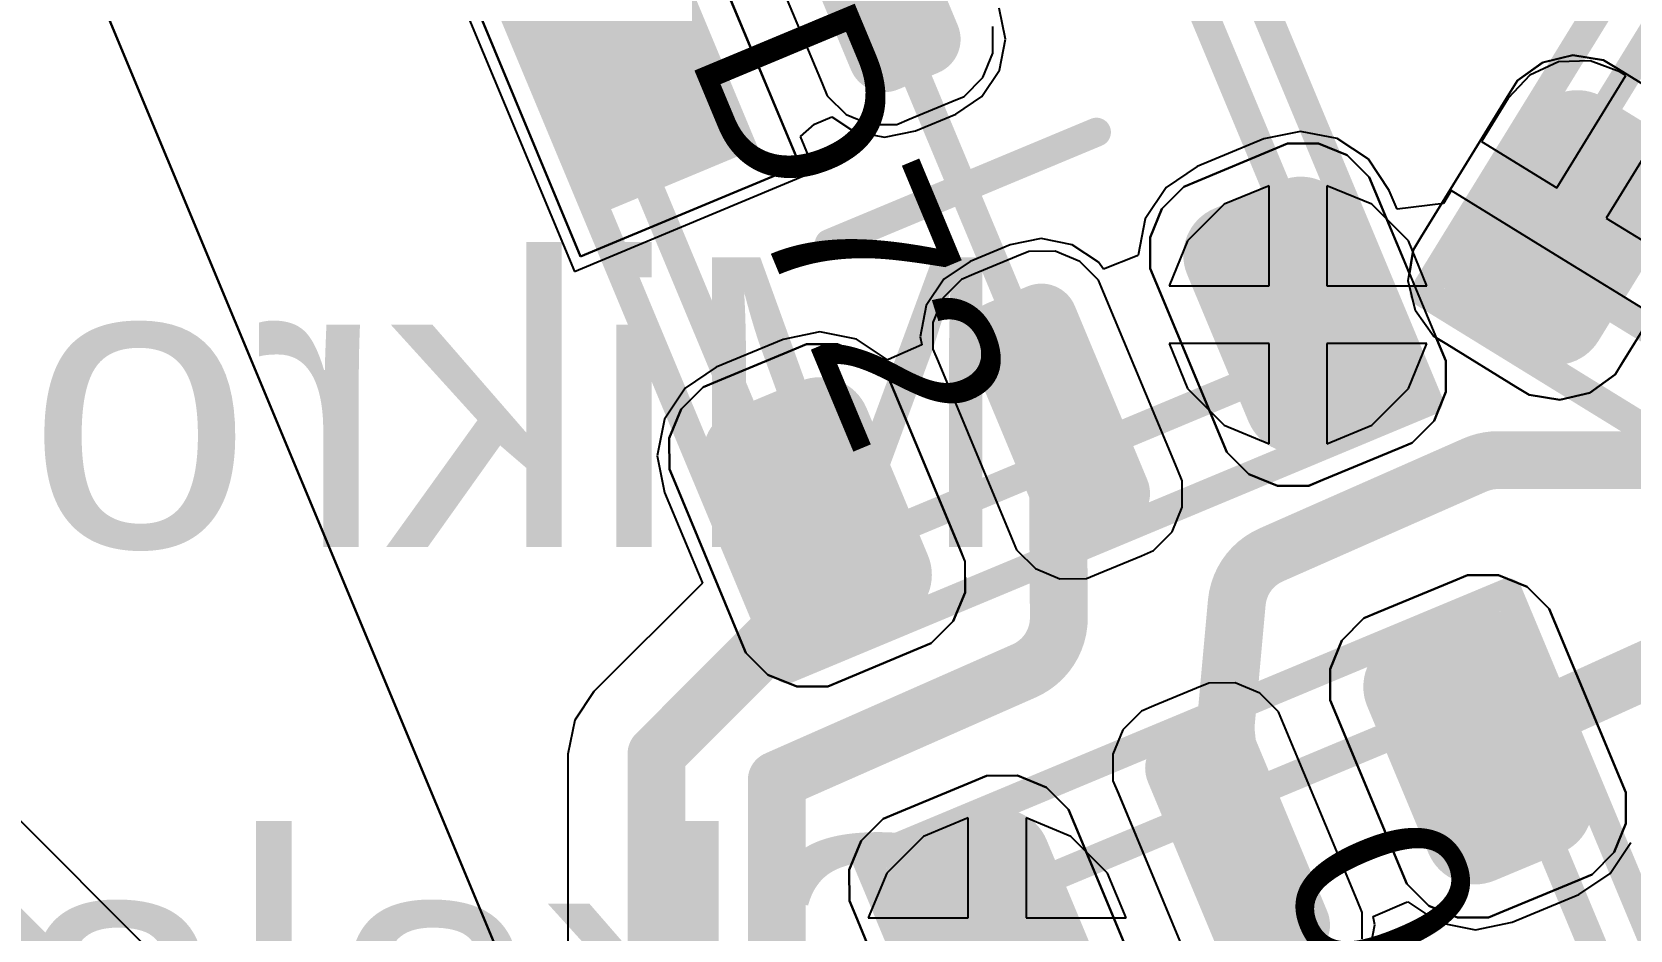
# Model space of a CAD drawing. Header units: inches. Extents: x -5 to 179, y -47 to 8.
# Drawn here: x 140.93 to 146.45, y -17.2 to -14.1 of the extents above; entities that cross this region are included whole.
import ezdxf

# ---------------------------------------------------------------- set-up
doc = ezdxf.new("R2010")
doc.units = ezdxf.units.IN
for name, color, linetype in [('Bottom Layer', 5, 'Continuous'), ('Bottom Overlay', 54, 'Continuous'), ('Top 3D Body', 56, 'Continuous'), ('Top Courtyard', 56, 'Continuous'), ('Top Layer', 1, 'Continuous'), ('Top Overlay', 2, 'Continuous'), ('Top Paste', 8, 'Continuous'), ('Top Solder', 216, 'Continuous'), ('Via Holes', 16, 'Continuous')]:
    doc.layers.add(name, color=color, linetype=linetype)
doc.styles.add('Arial', font='', dxfattribs={"height": 0.2})
doc.styles.get('Arial').set_extended_font_data('Arial')

# ---------------------------------------------------------------- blocks, each defined once
blk = doc.blocks.new('APA_RGB_LED_2020_1016')
at = {"layer": 'Top Layer'}
h = blk.add_hatch(color=1, dxfattribs=at)
edge = h.paths.add_edge_path()
edge.add_arc((0.575, 1.025), 0.125, 90, 180)
edge.add_line((0.45, 1.025), (0.45, 0.775))
edge.add_arc((0.575, 0.775), 0.125, 180, 270)
edge.add_line((0.575, 0.65), (1.125, 0.65))
edge.add_arc((1.125, 0.775), 0.125, 270, 360)
edge.add_line((1.25, 0.775), (1.25, 1.025))
edge.add_arc((1.125, 1.025), 0.125, 0, 90)
edge.add_line((1.125, 1.15), (0.575, 1.15))
h = blk.add_hatch(color=1, dxfattribs=at)
edge = h.paths.add_edge_path()
edge.add_arc((0.525, 0.075), 0.075, 90, 180)
edge.add_line((0.45, 0.075), (0.45, -0.075))
edge.add_arc((0.525, -0.075), 0.075, 180, 270)
edge.add_line((0.525, -0.15), (1.175, -0.15))
edge.add_arc((1.175, -0.075), 0.075, 270, 360)
edge.add_line((1.25, -0.075), (1.25, 0.075))
edge.add_arc((1.175, 0.075), 0.075, 0, 90)
edge.add_line((1.175, 0.15), (0.525, 0.15))
h = blk.add_hatch(color=1, dxfattribs=at)
edge = h.paths.add_edge_path()
edge.add_arc((0.575, -0.775), 0.125, 90, 180)
edge.add_line((0.45, -0.775), (0.45, -1.025))
edge.add_arc((0.575, -1.025), 0.125, 180, 270)
edge.add_line((0.575, -1.15), (1.125, -1.15))
edge.add_arc((1.125, -1.025), 0.125, 270, 360)
edge.add_line((1.25, -1.025), (1.25, -0.775))
edge.add_arc((1.125, -0.775), 0.125, 0, 90)
edge.add_line((1.125, -0.65), (0.575, -0.65))
at = {"layer": 'Top Paste'}
h = blk.add_hatch(color=8, dxfattribs=at)
edge = h.paths.add_edge_path()
edge.add_arc((0.575, 1.025), 0.125, 90, 180)
edge.add_line((0.45, 1.025), (0.45, 0.775))
edge.add_arc((0.575, 0.775), 0.125, 180, 270)
edge.add_line((0.575, 0.65), (1.125, 0.65))
edge.add_arc((1.125, 0.775), 0.125, 270, 360)
edge.add_line((1.25, 0.775), (1.25, 1.025))
edge.add_arc((1.125, 1.025), 0.125, 0, 90)
edge.add_line((1.125, 1.15), (0.575, 1.15))
h = blk.add_hatch(color=8, dxfattribs=at)
edge = h.paths.add_edge_path()
edge.add_arc((0.525, 0.075), 0.075, 90, 180)
edge.add_line((0.45, 0.075), (0.45, -0.075))
edge.add_arc((0.525, -0.075), 0.075, 180, 270)
edge.add_line((0.525, -0.15), (1.175, -0.15))
edge.add_arc((1.175, -0.075), 0.075, 270, 360)
edge.add_line((1.25, -0.075), (1.25, 0.075))
edge.add_arc((1.175, 0.075), 0.075, 0, 90)
edge.add_line((1.175, 0.15), (0.525, 0.15))
h = blk.add_hatch(color=8, dxfattribs=at)
edge = h.paths.add_edge_path()
edge.add_arc((0.575, -0.775), 0.125, 90, 180)
edge.add_line((0.45, -0.775), (0.45, -1.025))
edge.add_arc((0.575, -1.025), 0.125, 180, 270)
edge.add_line((0.575, -1.15), (1.125, -1.15))
edge.add_arc((1.125, -1.025), 0.125, 270, 360)
edge.add_line((1.25, -1.025), (1.25, -0.775))
edge.add_arc((1.125, -0.775), 0.125, 0, 90)
edge.add_line((1.125, -0.65), (0.575, -0.65))
at = {"layer": 'Top Solder'}
h = blk.add_hatch(color=216, dxfattribs=at)
edge = h.paths.add_edge_path()
edge.add_arc((0.575, 1.025), 0.175, 90, 180)
edge.add_line((0.4, 1.025), (0.4, 0.775))
edge.add_arc((0.575, 0.775), 0.175, 180, 270)
edge.add_line((0.575, 0.6), (1.125, 0.6))
edge.add_arc((1.125, 0.775), 0.175, 270, 360)
edge.add_line((1.3, 0.775), (1.3, 1.025))
edge.add_arc((1.125, 1.025), 0.175, 0, 90)
edge.add_line((1.125, 1.2), (0.575, 1.2))
h = blk.add_hatch(color=216, dxfattribs=at)
edge = h.paths.add_edge_path()
edge.add_arc((0.525, 0.075), 0.125, 90, 180)
edge.add_line((0.4, 0.075), (0.4, -0.075))
edge.add_arc((0.525, -0.075), 0.125, 180, 270)
edge.add_line((0.525, -0.2), (1.175, -0.2))
edge.add_arc((1.175, -0.075), 0.125, 270, 360)
edge.add_line((1.3, -0.075), (1.3, 0.075))
edge.add_arc((1.175, 0.075), 0.125, 0, 90)
edge.add_line((1.175, 0.2), (0.525, 0.2))
h = blk.add_hatch(color=216, dxfattribs=at)
edge = h.paths.add_edge_path()
edge.add_arc((0.575, -0.775), 0.175, 90, 180)
edge.add_line((0.4, -0.775), (0.4, -1.025))
edge.add_arc((0.575, -1.025), 0.175, 180, 270)
edge.add_line((0.575, -1.2), (1.125, -1.2))
edge.add_arc((1.125, -1.025), 0.175, 270, 360)
edge.add_line((1.3, -1.025), (1.3, -0.775))
edge.add_arc((1.125, -0.775), 0.175, 0, 90)
edge.add_line((1.125, -0.6), (0.575, -0.6))
at = {"layer": 'Top 3D Body'}
for points in [[(1, 1, 0.1, 0.1, 0), (-1, 1, 0.1, 0.1, 0)], [(1, 1, 0.1, 0.1, 0), (1, -1, 0.1, 0.1, 0)], [(1, -1, 0.1, 0.1, 0), (-1, -1, 0.1, 0.1, 0)]]:
    blk.add_lwpolyline(points, format="xyseb", dxfattribs=at)
for points in [[(0.975, 1, 0.05, 0.05, 1), (1.025, 1, 0.05, 0.05, 1)], [(0.975, 1, 0.05, 0.05, 1), (1.025, 1, 0.05, 0.05, 1)], [(0.975, -1, 0.05, 0.05, 1), (1.025, -1, 0.05, 0.05, 1)], [(0.975, -1, 0.05, 0.05, 1), (1.025, -1, 0.05, 0.05, 1)]]:
    blk.add_lwpolyline(points, format="xyseb", close=True, dxfattribs=at)
at = {"layer": 'Top Courtyard'}
for points in [[(1.3, 1.2, 0.1, 0.1, 0), (-1.3, 1.2, 0.1, 0.1, 0)], [(1.3, 1.2, 0.1, 0.1, 0), (1.3, -1.2, 0.1, 0.1, 0)], [(0.5, 0, 0.1, 0.1, 0), (-0.5, 0, 0.1, 0.1, 0)], [(1.3, -1.2, 0.1, 0.1, 0), (-1.3, -1.2, 0.1, 0.1, 0)]]:
    blk.add_lwpolyline(points, format="xyseb", dxfattribs=at)
for points in [[(1.275, 1.2, 0.05, 0.05, 1), (1.325, 1.2, 0.05, 0.05, 1)], [(1.275, 1.2, 0.05, 0.05, 1), (1.325, 1.2, 0.05, 0.05, 1)], [(0.475, 0, 0.05, 0.05, 1), (0.525, 0, 0.05, 0.05, 1)], [(1.275, -1.2, 0.05, 0.05, 1), (1.325, -1.2, 0.05, 0.05, 1)], [(1.275, -1.2, 0.05, 0.05, 1), (1.325, -1.2, 0.05, 0.05, 1)]]:
    blk.add_lwpolyline(points, format="xyseb", close=True, dxfattribs=at)
at = {"layer": 'Top Overlay'}
for p, q in [((0.56, 1.31), (1.14, 1.31)), ((1.14, 1.31), (1.1937, 1.31)), ((1.1937, 1.31), (1.2929, 1.2689)), ((1.2929, 1.2689), (1.3689, 1.1929)), ((1.3689, 1.1929), (1.41, 1.0937)), ((1.41, 1.0937), (1.41, 1.04)), ((1.41, 1.04), (1.41, 1.04)), ((1.41, 1.04), (1.41, 0.76)), ((1.41, 0.76), (1.41, 0.7063)), ((1.41, 0.7063), (1.3689, 0.6071)), ((1.3689, 0.6071), (1.2929, 0.5311)), ((1.2929, 0.5311), (1.1937, 0.49)), ((1.14, 0.49), (0.56, 0.49)), ((1.1937, 0.49), (1.14, 0.49)), ((1.14, 0.49), (1.14, 0.49)), ((1.18, 0.31), (0.52, 0.31)), ((1.2258, 0.31), (1.18, 0.31)), ((1.18, 0.31), (1.18, 0.31)), ((1.3103, 0.275), (1.2258, 0.31)), ((1.375, 0.2103), (1.3103, 0.275)), ((1.41, 0.1258), (1.375, 0.2103)), ((1.41, 0.08), (1.41, 0.1258)), ((1.41, -0.08), (1.41, 0.08)), ((1.41, -0.1257), (1.41, -0.08)), ((1.41, -0.08), (1.41, -0.08)), ((1.375, -0.2103), (1.41, -0.1257)), ((1.3103, -0.275), (1.375, -0.2103)), ((0.3897, -0.275), (0.4742, -0.31)), ((1.2258, -0.31), (1.3103, -0.275)), ((0.4742, -0.31), (0.52, -0.31)), ((0.52, -0.31), (0.52, -0.31)), ((0.52, -0.31), (1.18, -0.31)), ((1.18, -0.31), (1.2258, -0.31)), ((0.4071, -0.5311), (0.5063, -0.49)), ((0.5063, -0.49), (0.56, -0.49)), ((0.56, -0.49), (0.56, -0.49)), ((0.56, -0.49), (1.14, -0.49)), ((1.14, -0.49), (1.1937, -0.49)), ((1.1937, -0.49), (1.2929, -0.5311)), ((0.3311, -0.6071), (0.4071, -0.5311)), ((1.2929, -0.5311), (1.3689, -0.6071)), ((0.29, -0.7063), (0.3311, -0.6071)), ((1.3689, -0.6071), (1.41, -0.7063)), ((0.29, -0.76), (0.29, -0.7063)), ((1.41, -0.7063), (1.41, -0.76)), ((0.29, -1.04), (0.29, -0.76)), ((1.41, -0.76), (1.41, -0.76)), ((1.41, -0.76), (1.41, -1.04)), ((0.29, -1.04), (0.29, -1.04)), ((0.29, -1.0937), (0.29, -1.04)), ((1.41, -1.04), (1.41, -1.0937)), ((0.3311, -1.1929), (0.29, -1.0937)), ((1.41, -1.0937), (1.3689, -1.1929)), ((0.4071, -1.2689), (0.3311, -1.1929)), ((1.3689, -1.1929), (1.2929, -1.2689)), ((0.5063, -1.31), (0.4071, -1.2689)), ((1.2929, -1.2689), (1.1937, -1.31)), ((0.56, -1.31), (0.5063, -1.31)), ((1.14, -1.31), (0.56, -1.31)), ((1.1937, -1.31), (1.14, -1.31)), ((1.14, -1.31), (1.14, -1.31))]:
    blk.add_line(p, q, dxfattribs=at)
at = {"layer": 'Top Courtyard', "style": 'Arial'}
blk.add_text('D80', height=0.6, dxfattribs=at).set_placement((-0.8, -0.7))
blk = doc.blocks.new('APA_RGB_LED_2020_1017')
at = {"layer": 'Top Layer'}
h = blk.add_hatch(color=1, dxfattribs=at)
edge = h.paths.add_edge_path()
edge.add_arc((-1.125, 1.025), 0.125, 90, 180)
edge.add_line((-1.25, 1.025), (-1.25, 0.775))
edge.add_arc((-1.125, 0.775), 0.125, 180, 270)
edge.add_line((-1.125, 0.65), (-0.575, 0.65))
edge.add_arc((-0.575, 0.775), 0.125, 270, 360)
edge.add_line((-0.45, 0.775), (-0.45, 1.025))
edge.add_arc((-0.575, 1.025), 0.125, 0, 90)
edge.add_line((-0.575, 1.15), (-1.125, 1.15))
at = {"layer": 'Top Paste'}
h = blk.add_hatch(color=8, dxfattribs=at)
edge = h.paths.add_edge_path()
edge.add_arc((-1.125, 1.025), 0.125, 90, 180)
edge.add_line((-1.25, 1.025), (-1.25, 0.775))
edge.add_arc((-1.125, 0.775), 0.125, 180, 270)
edge.add_line((-1.125, 0.65), (-0.575, 0.65))
edge.add_arc((-0.575, 0.775), 0.125, 270, 360)
edge.add_line((-0.45, 0.775), (-0.45, 1.025))
edge.add_arc((-0.575, 1.025), 0.125, 0, 90)
edge.add_line((-0.575, 1.15), (-1.125, 1.15))
at = {"layer": 'Top Solder'}
h = blk.add_hatch(color=216, dxfattribs=at)
edge = h.paths.add_edge_path()
edge.add_arc((-1.125, 1.025), 0.175, 90, 180)
edge.add_line((-1.3, 1.025), (-1.3, 0.775))
edge.add_arc((-1.125, 0.775), 0.175, 180, 270)
edge.add_line((-1.125, 0.6), (-0.575, 0.6))
edge.add_arc((-0.575, 0.775), 0.175, 270, 360)
edge.add_line((-0.4, 0.775), (-0.4, 1.025))
edge.add_arc((-0.575, 1.025), 0.175, 0, 90)
edge.add_line((-0.575, 1.2), (-1.125, 1.2))
at = {"layer": 'Top 3D Body'}
for points in [[(-1, 1, 0.1, 0.1, 0), (1, 1, 0.1, 0.1, 0)], [(-1, 1, 0.1, 0.1, 0), (-1, -1, 0.1, 0.1, 0)]]:
    blk.add_lwpolyline(points, format="xyseb", dxfattribs=at)
blk.add_lwpolyline([(-1.025, 1, 0.05, 0.05, 1), (-0.975, 1, 0.05, 0.05, 1)], format="xyseb", close=True, dxfattribs=at)
blk.add_lwpolyline([(-1.025, 1, 0.05, 0.05, 1), (-0.975, 1, 0.05, 0.05, 1)], format="xyseb", close=True, dxfattribs=at)
at = {"layer": 'Top Courtyard'}
for points in [[(-1.3, 1.2, 0.1, 0.1, 0), (-1.3, -1.2, 0.1, 0.1, 0)], [(-1.3, 1.2, 0.1, 0.1, 0), (1.3, 1.2, 0.1, 0.1, 0)]]:
    blk.add_lwpolyline(points, format="xyseb", dxfattribs=at)
blk.add_lwpolyline([(-1.325, 1.2, 0.05, 0.05, 1), (-1.275, 1.2, 0.05, 0.05, 1)], format="xyseb", close=True, dxfattribs=at)
blk.add_lwpolyline([(-1.325, 1.2, 0.05, 0.05, 1), (-1.275, 1.2, 0.05, 0.05, 1)], format="xyseb", close=True, dxfattribs=at)
at = {"layer": 'Top Overlay'}
for p, q in [((-1.2929, 1.2689), (-1.1937, 1.31)), ((-1.1937, 1.31), (-1.14, 1.31)), ((-1.14, 1.31), (-1.14, 1.31)), ((-1.14, 1.31), (-0.56, 1.31)), ((-0.56, 1.31), (-0.5063, 1.31)), ((-0.5063, 1.31), (-0.4071, 1.2689)), ((-1.3689, 1.1929), (-1.2929, 1.2689)), ((-0.4071, 1.2689), (-0.3311, 1.1929)), ((-1.41, 1.0937), (-1.3689, 1.1929)), ((-0.3311, 1.1929), (-0.29, 1.0937)), ((-1.41, 1.04), (-1.41, 1.0937)), ((-0.29, 1.0937), (-0.29, 1.04)), ((-1.41, 0.76), (-1.41, 1.04)), ((-0.29, 1.04), (-0.29, 1.04)), ((-0.29, 1.04), (-0.29, 0.76)), ((-1.41, 0.76), (-1.41, 0.76)), ((-1.41, 0.7063), (-1.41, 0.76)), ((-1.3689, 0.6071), (-1.41, 0.7063)), ((-1.2929, 0.5311), (-1.3689, 0.6071)), ((-1.1937, 0.49), (-1.2929, 0.5311)), ((-1.14, 0.49), (-1.1937, 0.49)), ((-0.56, 0.49), (-1.14, 0.49))]:
    blk.add_line(p, q, dxfattribs=at)
blk = doc.blocks.new('APA_RGB_LED_2020_1024')
at = {"layer": 'Top Layer'}
h = blk.add_hatch(color=1, dxfattribs=at)
edge = h.paths.add_edge_path()
edge.add_arc((0.575, 1.025), 0.125, 90, 180)
edge.add_line((0.45, 1.025), (0.45, 0.775))
edge.add_arc((0.575, 0.775), 0.125, 180, 270)
edge.add_line((0.575, 0.65), (1.125, 0.65))
edge.add_arc((1.125, 0.775), 0.125, 270, 360)
edge.add_line((1.25, 0.775), (1.25, 1.025))
edge.add_arc((1.125, 1.025), 0.125, 0, 90)
edge.add_line((1.125, 1.15), (0.575, 1.15))
h = blk.add_hatch(color=1, dxfattribs=at)
edge = h.paths.add_edge_path()
edge.add_arc((-1.175, 0.075), 0.075, 90, 180)
edge.add_line((-1.25, 0.075), (-1.25, -0.075))
edge.add_arc((-1.175, -0.075), 0.075, 180, 270)
edge.add_line((-1.175, -0.15), (-0.525, -0.15))
edge.add_arc((-0.525, -0.075), 0.075, 270, 360)
edge.add_line((-0.45, -0.075), (-0.45, 0.075))
edge.add_arc((-0.525, 0.075), 0.075, 0, 90)
edge.add_line((-0.525, 0.15), (-1.175, 0.15))
h = blk.add_hatch(color=1, dxfattribs=at)
edge = h.paths.add_edge_path()
edge.add_arc((0.525, 0.075), 0.075, 90, 180)
edge.add_line((0.45, 0.075), (0.45, -0.075))
edge.add_arc((0.525, -0.075), 0.075, 180, 270)
edge.add_line((0.525, -0.15), (1.175, -0.15))
edge.add_arc((1.175, -0.075), 0.075, 270, 360)
edge.add_line((1.25, -0.075), (1.25, 0.075))
edge.add_arc((1.175, 0.075), 0.075, 0, 90)
edge.add_line((1.175, 0.15), (0.525, 0.15))
blk.add_hatch(color=1, dxfattribs=at).paths.add_polyline_path([(-1.25, -0.65), (-0.45, -0.65), (-0.45, -1.15), (-1.25, -1.15)])
h = blk.add_hatch(color=1, dxfattribs=at)
edge = h.paths.add_edge_path()
edge.add_arc((0.575, -0.775), 0.125, 90, 180)
edge.add_line((0.45, -0.775), (0.45, -1.025))
edge.add_arc((0.575, -1.025), 0.125, 180, 270)
edge.add_line((0.575, -1.15), (1.125, -1.15))
edge.add_arc((1.125, -1.025), 0.125, 270, 360)
edge.add_line((1.25, -1.025), (1.25, -0.775))
edge.add_arc((1.125, -0.775), 0.125, 0, 90)
edge.add_line((1.125, -0.65), (0.575, -0.65))
at = {"layer": 'Top Paste'}
h = blk.add_hatch(color=8, dxfattribs=at)
edge = h.paths.add_edge_path()
edge.add_arc((0.575, 1.025), 0.125, 90, 180)
edge.add_line((0.45, 1.025), (0.45, 0.775))
edge.add_arc((0.575, 0.775), 0.125, 180, 270)
edge.add_line((0.575, 0.65), (1.125, 0.65))
edge.add_arc((1.125, 0.775), 0.125, 270, 360)
edge.add_line((1.25, 0.775), (1.25, 1.025))
edge.add_arc((1.125, 1.025), 0.125, 0, 90)
edge.add_line((1.125, 1.15), (0.575, 1.15))
h = blk.add_hatch(color=8, dxfattribs=at)
edge = h.paths.add_edge_path()
edge.add_arc((-1.175, 0.075), 0.075, 90, 180)
edge.add_line((-1.25, 0.075), (-1.25, -0.075))
edge.add_arc((-1.175, -0.075), 0.075, 180, 270)
edge.add_line((-1.175, -0.15), (-0.525, -0.15))
edge.add_arc((-0.525, -0.075), 0.075, 270, 360)
edge.add_line((-0.45, -0.075), (-0.45, 0.075))
edge.add_arc((-0.525, 0.075), 0.075, 0, 90)
edge.add_line((-0.525, 0.15), (-1.175, 0.15))
h = blk.add_hatch(color=8, dxfattribs=at)
edge = h.paths.add_edge_path()
edge.add_arc((0.525, 0.075), 0.075, 90, 180)
edge.add_line((0.45, 0.075), (0.45, -0.075))
edge.add_arc((0.525, -0.075), 0.075, 180, 270)
edge.add_line((0.525, -0.15), (1.175, -0.15))
edge.add_arc((1.175, -0.075), 0.075, 270, 360)
edge.add_line((1.25, -0.075), (1.25, 0.075))
edge.add_arc((1.175, 0.075), 0.075, 0, 90)
edge.add_line((1.175, 0.15), (0.525, 0.15))
blk.add_hatch(color=8, dxfattribs=at).paths.add_polyline_path([(-1.25, -0.65), (-0.45, -0.65), (-0.45, -1.15), (-1.25, -1.15)])
h = blk.add_hatch(color=8, dxfattribs=at)
edge = h.paths.add_edge_path()
edge.add_arc((0.575, -0.775), 0.125, 90, 180)
edge.add_line((0.45, -0.775), (0.45, -1.025))
edge.add_arc((0.575, -1.025), 0.125, 180, 270)
edge.add_line((0.575, -1.15), (1.125, -1.15))
edge.add_arc((1.125, -1.025), 0.125, 270, 360)
edge.add_line((1.25, -1.025), (1.25, -0.775))
edge.add_arc((1.125, -0.775), 0.125, 0, 90)
edge.add_line((1.125, -0.65), (0.575, -0.65))
at = {"layer": 'Top Solder'}
h = blk.add_hatch(color=216, dxfattribs=at)
edge = h.paths.add_edge_path()
edge.add_arc((0.575, 1.025), 0.175, 90, 180)
edge.add_line((0.4, 1.025), (0.4, 0.775))
edge.add_arc((0.575, 0.775), 0.175, 180, 270)
edge.add_line((0.575, 0.6), (1.125, 0.6))
edge.add_arc((1.125, 0.775), 0.175, 270, 360)
edge.add_line((1.3, 0.775), (1.3, 1.025))
edge.add_arc((1.125, 1.025), 0.175, 0, 90)
edge.add_line((1.125, 1.2), (0.575, 1.2))
h = blk.add_hatch(color=216, dxfattribs=at)
edge = h.paths.add_edge_path()
edge.add_arc((-1.175, 0.075), 0.125, 90, 180)
edge.add_line((-1.3, 0.075), (-1.3, -0.075))
edge.add_arc((-1.175, -0.075), 0.125, 180, 270)
edge.add_line((-1.175, -0.2), (-0.525, -0.2))
edge.add_arc((-0.525, -0.075), 0.125, 270, 360)
edge.add_line((-0.4, -0.075), (-0.4, 0.075))
edge.add_arc((-0.525, 0.075), 0.125, 0, 90)
edge.add_line((-0.525, 0.2), (-1.175, 0.2))
h = blk.add_hatch(color=216, dxfattribs=at)
edge = h.paths.add_edge_path()
edge.add_arc((0.525, 0.075), 0.125, 90, 180)
edge.add_line((0.4, 0.075), (0.4, -0.075))
edge.add_arc((0.525, -0.075), 0.125, 180, 270)
edge.add_line((0.525, -0.2), (1.175, -0.2))
edge.add_arc((1.175, -0.075), 0.125, 270, 360)
edge.add_line((1.3, -0.075), (1.3, 0.075))
edge.add_arc((1.175, 0.075), 0.125, 0, 90)
edge.add_line((1.175, 0.2), (0.525, 0.2))
blk.add_hatch(color=216, dxfattribs=at).paths.add_polyline_path([(-1.3, -0.6), (-0.4, -0.6), (-0.4, -1.2), (-1.3, -1.2)])
h = blk.add_hatch(color=216, dxfattribs=at)
edge = h.paths.add_edge_path()
edge.add_arc((0.575, -0.775), 0.175, 90, 180)
edge.add_line((0.4, -0.775), (0.4, -1.025))
edge.add_arc((0.575, -1.025), 0.175, 180, 270)
edge.add_line((0.575, -1.2), (1.125, -1.2))
edge.add_arc((1.125, -1.025), 0.175, 270, 360)
edge.add_line((1.3, -1.025), (1.3, -0.775))
edge.add_arc((1.125, -0.775), 0.175, 0, 90)
edge.add_line((1.125, -0.6), (0.575, -0.6))
at = {"layer": 'Top 3D Body'}
for points in [[(-1, 1, 0.1, 0.1, 0), (1, 1, 0.1, 0.1, 0)], [(-1, -1, 0.1, 0.1, 0), (-1, 1, 0.1, 0.1, 0)], [(1, -1, 0.1, 0.1, 0), (1, 1, 0.1, 0.1, 0)], [(-1, -1, 0.1, 0.1, 0), (1, -1, 0.1, 0.1, 0)]]:
    blk.add_lwpolyline(points, format="xyseb", dxfattribs=at)
for points in [[(0.975, 1, 0.05, 0.05, 1), (1.025, 1, 0.05, 0.05, 1)], [(0.975, 1, 0.05, 0.05, 1), (1.025, 1, 0.05, 0.05, 1)], [(-1.025, -1, 0.05, 0.05, 1), (-0.975, -1, 0.05, 0.05, 1)], [(-1.025, -1, 0.05, 0.05, 1), (-0.975, -1, 0.05, 0.05, 1)], [(0.975, -1, 0.05, 0.05, 1), (1.025, -1, 0.05, 0.05, 1)], [(0.975, -1, 0.05, 0.05, 1), (1.025, -1, 0.05, 0.05, 1)]]:
    blk.add_lwpolyline(points, format="xyseb", close=True, dxfattribs=at)
at = {"layer": 'Top Courtyard'}
for points in [[(-1.3, 1.2, 0.1, 0.1, 0), (1.3, 1.2, 0.1, 0.1, 0)], [(1.3, -1.2, 0.1, 0.1, 0), (1.3, 1.2, 0.1, 0.1, 0)], [(0, -0.5, 0.1, 0.1, 0), (0, 0.5, 0.1, 0.1, 0)], [(-0.5, 0, 0.1, 0.1, 0), (0.5, 0, 0.1, 0.1, 0)], [(-1.3, -1.2, 0.1, 0.1, 0), (1.3, -1.2, 0.1, 0.1, 0)]]:
    blk.add_lwpolyline(points, format="xyseb", dxfattribs=at)
for points in [[(1.275, 1.2, 0.05, 0.05, 1), (1.325, 1.2, 0.05, 0.05, 1)], [(1.275, 1.2, 0.05, 0.05, 1), (1.325, 1.2, 0.05, 0.05, 1)], [(-0.025, 0.5, 0.05, 0.05, 1), (0.025, 0.5, 0.05, 0.05, 1)], [(-0.525, 0, 0.05, 0.05, 1), (-0.475, 0, 0.05, 0.05, 1)], [(0.475, 0, 0.05, 0.05, 1), (0.525, 0, 0.05, 0.05, 1)], [(-0.025, -0.5, 0.05, 0.05, 1), (0.025, -0.5, 0.05, 0.05, 1)], [(1.275, -1.2, 0.05, 0.05, 1), (1.325, -1.2, 0.05, 0.05, 1)], [(1.275, -1.2, 0.05, 0.05, 1), (1.325, -1.2, 0.05, 0.05, 1)]]:
    blk.add_lwpolyline(points, format="xyseb", close=True, dxfattribs=at)
at = {"layer": 'Top Overlay'}
for p, q in [((0.4071, 1.2689), (0.5063, 1.31)), ((0.5063, 1.31), (0.56, 1.31)), ((0.56, 1.31), (0.56, 1.31)), ((0.56, 1.31), (1.14, 1.31)), ((1.14, 1.31), (1.1937, 1.31)), ((1.1937, 1.31), (1.2929, 1.2689)), ((0.3311, 1.1929), (0.4071, 1.2689)), ((1.2929, 1.2689), (1.3689, 1.1929)), ((0.29, 1.0937), (0.3311, 1.1929)), ((1.3689, 1.1929), (1.41, 1.0937)), ((0.29, 1.04), (0.29, 1.0937)), ((1.41, 1.0937), (1.41, 1.04)), ((0.29, 0.76), (0.29, 1.04)), ((1.41, 1.04), (1.41, 1.04)), ((1.41, 1.04), (1.41, 0.76)), ((0.29, 0.76), (0.29, 0.76)), ((0.29, 0.7063), (0.29, 0.76)), ((1.41, 0.76), (1.41, 0.7063)), ((0.3311, 0.6071), (0.29, 0.7063)), ((1.41, 0.7063), (1.3689, 0.6071)), ((0.4071, 0.5311), (0.3311, 0.6071)), ((1.3689, 0.6071), (1.2929, 0.5311)), ((0.5063, 0.49), (0.4071, 0.5311)), ((1.2929, 0.5311), (1.1937, 0.49)), ((0.56, 0.49), (0.5063, 0.49)), ((1.14, 0.49), (0.56, 0.49)), ((1.1937, 0.49), (1.14, 0.49)), ((1.14, 0.49), (1.14, 0.49)), ((-0.3897, 0.275), (-0.4742, 0.31)), ((0.4742, 0.31), (0.3897, 0.275)), ((0.52, 0.31), (0.4742, 0.31)), ((1.18, 0.31), (0.52, 0.31)), ((1.2258, 0.31), (1.18, 0.31)), ((1.18, 0.31), (1.18, 0.31)), ((1.3103, 0.275), (1.2258, 0.31)), ((-0.325, 0.2103), (-0.3897, 0.275)), ((0.3897, 0.275), (0.325, 0.2103)), ((1.375, 0.2103), (1.3103, 0.275)), ((-0.29, 0.1257), (-0.325, 0.2103)), ((0.325, 0.2103), (0.29, 0.1257)), ((1.41, 0.1258), (1.375, 0.2103)), ((-0.29, 0.08), (-0.29, 0.1257)), ((0.29, 0.1257), (0.29, 0.08)), ((1.41, 0.08), (1.41, 0.1258)), ((-0.29, -0.08), (-0.29, 0.08)), ((0.29, 0.08), (0.29, -0.08)), ((0.29, 0.08), (0.29, 0.08)), ((1.41, -0.08), (1.41, 0.08)), ((-0.29, -0.1258), (-0.29, -0.08)), ((-0.29, -0.08), (-0.29, -0.08)), ((0.29, -0.08), (0.29, -0.1258)), ((1.41, -0.1258), (1.41, -0.08)), ((1.41, -0.08), (1.41, -0.08)), ((-0.325, -0.2103), (-0.29, -0.1258)), ((0.29, -0.1258), (0.325, -0.2103)), ((1.375, -0.2103), (1.41, -0.1258)), ((-0.3897, -0.275), (-0.325, -0.2103)), ((0.325, -0.2103), (0.3897, -0.275)), ((1.3103, -0.275), (1.375, -0.2103)), ((-0.4742, -0.31), (-0.3897, -0.275)), ((0.3897, -0.275), (0.4742, -0.31)), ((1.2258, -0.31), (1.3103, -0.275)), ((-1.18, -0.31), (-0.52, -0.31)), ((-0.52, -0.31), (-0.4742, -0.31)), ((0.4742, -0.31), (0.52, -0.31)), ((0.52, -0.31), (0.52, -0.31)), ((0.52, -0.31), (1.18, -0.31)), ((1.18, -0.31), (1.2258, -0.31)), ((-1.41, -0.49), (-0.29, -0.49)), ((-0.29, -0.49), (-0.29, -1.31)), ((0.4071, -0.5311), (0.5063, -0.49)), ((0.5063, -0.49), (0.56, -0.49)), ((0.56, -0.49), (0.56, -0.49)), ((0.56, -0.49), (1.14, -0.49)), ((1.14, -0.49), (1.1937, -0.49)), ((1.1937, -0.49), (1.2929, -0.5311)), ((0.3311, -0.6071), (0.4071, -0.5311)), ((1.2929, -0.5311), (1.3689, -0.6071)), ((0.29, -0.7063), (0.3311, -0.6071)), ((1.3689, -0.6071), (1.41, -0.7063)), ((0.29, -0.76), (0.29, -0.7063)), ((1.41, -0.7063), (1.41, -0.76)), ((0.29, -1.04), (0.29, -0.76)), ((1.41, -0.76), (1.41, -0.76)), ((1.41, -0.76), (1.41, -1.04)), ((0.29, -1.04), (0.29, -1.04)), ((0.29, -1.0937), (0.29, -1.04)), ((1.41, -1.04), (1.41, -1.0937)), ((0.3311, -1.1929), (0.29, -1.0937)), ((1.41, -1.0937), (1.3689, -1.1929)), ((0.4071, -1.2689), (0.3311, -1.1929)), ((1.3689, -1.1929), (1.2929, -1.2689)), ((0.5063, -1.31), (0.4071, -1.2689)), ((1.2929, -1.2689), (1.1937, -1.31)), ((-0.29, -1.31), (-1.41, -1.31)), ((0.56, -1.31), (0.5063, -1.31)), ((1.14, -1.31), (0.56, -1.31)), ((1.1937, -1.31), (1.14, -1.31)), ((1.14, -1.31), (1.14, -1.31))]:
    blk.add_line(p, q, dxfattribs=at)
at = {"layer": 'Top Courtyard', "style": 'Arial'}
blk.add_text('D72', height=0.6, dxfattribs=at).set_placement((-0.8, -0.7))

msp = doc.modelspace()

# ---------------------------------------------------------------- hatches: boundary and pattern name
at = {"layer": 'Bottom Layer'}
h = msp.add_hatch(color=5, dxfattribs=at)
edge = h.paths.add_edge_path()
edge.add_arc((145.3009, -15.0727), 0.3, 0, 360)
h = msp.add_hatch(color=5, dxfattribs=at)
edge = h.paths.add_edge_path()
edge.add_arc((144.2615, -17.2567), 0.3, 0, 360)
at = {"layer": 'Top Layer'}
h = msp.add_hatch(color=1, dxfattribs=at)
edge = h.paths.add_edge_path()
edge.add_arc((145.3009, -15.0727), 0.3, 0, 360)
h = msp.add_hatch(color=1, dxfattribs=at)
edge = h.paths.add_edge_path()
edge.add_arc((144.2615, -17.2567), 0.3, 0, 360)
at = {"layer": 'Via Holes'}
h = msp.add_hatch(color=7, dxfattribs=at)
edge = h.paths.add_edge_path()
edge.add_arc((145.3009, -15.0727), 0.15, 0, 360)
h = msp.add_hatch(color=7, dxfattribs=at)
edge = h.paths.add_edge_path()
edge.add_arc((144.2615, -17.2567), 0.15, 0, 360)

# ---------------------------------------------------------------- linework, layer by layer
at = {"layer": 'Bottom Layer'}
for p, q in [((145.1576, -21.0924), (130.3226, -6.2574)), ((145.2009, -14.627), (145.046, -14.6912)), ((145.2009, -14.9727), (145.2009, -14.627)), ((145.5558, -14.6912), (145.4009, -14.627)), ((145.4009, -14.627), (145.4009, -14.9727)), ((145.046, -14.6912), (144.9194, -14.8178)), ((145.6824, -14.8178), (145.5558, -14.6912)), ((144.9194, -14.8178), (144.8552, -14.9727)), ((145.7465, -14.9727), (145.6824, -14.8178)), ((144.8552, -14.9727), (145.2009, -14.9727)), ((145.4009, -14.9727), (145.7465, -14.9727)), ((145.2009, -15.1727), (144.8552, -15.1727)), ((144.8552, -15.1727), (144.9194, -15.3276)), ((145.2009, -15.5183), (145.2009, -15.1727)), ((145.7465, -15.1727), (145.4009, -15.1727)), ((145.4009, -15.1727), (145.4009, -15.5183)), ((145.6824, -15.3276), (145.7465, -15.1727)), ((144.9194, -15.3276), (145.046, -15.4541)), ((145.5558, -15.4541), (145.6824, -15.3276)), ((145.046, -15.4541), (145.2009, -15.5183)), ((145.4009, -15.5183), (145.5558, -15.4541)), ((144.1615, -16.811), (144.0066, -16.8752)), ((144.1615, -17.1567), (144.1615, -16.811)), ((144.5164, -16.8752), (144.3615, -16.811)), ((144.3615, -16.811), (144.3615, -17.1567)), ((144.0066, -16.8752), (143.88, -17.0018)), ((144.643, -17.0018), (144.5164, -16.8752)), ((143.88, -17.0018), (143.8158, -17.1567)), ((144.7071, -17.1567), (144.643, -17.0018)), ((143.8158, -17.1567), (144.1615, -17.1567)), ((144.3615, -17.1567), (144.7071, -17.1567))]:
    msp.add_line(p, q, dxfattribs=at)
msp.add_lwpolyline([(129.89, -6.69, 0.8, 0.8, 0), (144.725, -21.525, 0.8, 0.8, 0)], format="xyseb", dxfattribs=at)
at = {"layer": 'Top Layer'}
for p, q in [((142.3389, -13.816), (142.8008, -14.9235)), ((144.2905, -14.1205), (144.2689, -14.0132)), ((144.2694, -14.2278), (144.2905, -14.1205)), ((144.2089, -14.319), (144.2694, -14.2278)), ((146.1015, -14.2447), (146.027, -14.3249)), ((146.2009, -14.1991), (146.1015, -14.2447)), ((146.3102, -14.1951), (146.2009, -14.1991)), ((146.4128, -14.2332), (146.3102, -14.1951)), ((146.4341, -14.2463), (146.4128, -14.2332)), ((146.1952, -14.634), (146.4341, -14.2463)), ((144.1181, -14.38), (144.2089, -14.319)), ((146.027, -14.3249), (145.9352, -14.4739)), ((146.6044, -14.3512), (146.3655, -14.7389)), ((143.6308, -14.4146), (143.6905, -14.3887)), ((143.6905, -14.3887), (143.765, -14.4382)), ((143.9796, -14.4377), (144.1181, -14.38)), ((143.5814, -14.4571), (143.6308, -14.4146)), ((143.6315, -14.5771), (143.5814, -14.4571)), ((143.765, -14.4382), (143.8724, -14.4593)), ((143.8724, -14.4593), (143.9796, -14.4377)), ((145.1828, -14.4649), (144.9521, -14.5611)), ((145.3096, -14.4394), (145.1828, -14.4649)), ((145.4364, -14.4643), (145.3096, -14.4394)), ((145.5441, -14.5358), (145.4364, -14.4643)), ((145.9352, -14.4739), (146.1952, -14.634)), ((144.9521, -14.5611), (144.8448, -14.6332)), ((145.6162, -14.6432), (145.5441, -14.5358)), ((142.8008, -14.9235), (143.6315, -14.5771)), ((144.8448, -14.6332), (144.7732, -14.7409)), ((145.6432, -14.7079), (145.6162, -14.6432)), ((145.8303, -14.6441), (145.8031, -14.6882)), ((146.1754, -14.8568), (145.8303, -14.6441)), ((144.7732, -14.7409), (144.7485, -14.8668)), ((145.8031, -14.6882), (145.6432, -14.7079)), ((146.3655, -14.7389), (146.6255, -14.8991)), ((144.3064, -14.8315), (144.168, -14.8892)), ((144.4136, -14.8099), (144.3064, -14.8315)), ((144.521, -14.831), (144.4136, -14.8099)), ((144.6121, -14.8915), (144.521, -14.831)), ((144.168, -14.8892), (144.0771, -14.9502)), ((144.6284, -14.9158), (144.6121, -14.8915)), ((144.7449, -14.8691), (144.6284, -14.9158)), ((144.7485, -14.8668), (144.7449, -14.8691)), ((146.5917, -15.1132), (146.1754, -14.8568)), ((144.0771, -14.9502), (144.0166, -15.0413)), ((144.0166, -15.0413), (143.9955, -15.1487)), ((143.5215, -15.1578), (143.2908, -15.254)), ((143.6483, -15.1323), (143.5215, -15.1578)), ((143.7751, -15.1572), (143.6483, -15.1323)), ((143.882, -15.2282), (143.7751, -15.1572)), ((144.0013, -15.1773), (143.8861, -15.2273)), ((143.9955, -15.1487), (144.0013, -15.1773)), ((143.8861, -15.2273), (143.882, -15.2282)), ((143.2908, -15.254), (143.1835, -15.3261)), ((143.1835, -15.3261), (143.1119, -15.4338)), ((143.1119, -15.4338), (143.087, -15.5607)), ((143.087, -15.5607), (143.1125, -15.6874)), ((143.1125, -15.6874), (143.2428, -15.9997)), ((143.2428, -15.9997), (142.868, -16.3744)), ((142.868, -16.3744), (142.8017, -16.4737)), ((142.8017, -16.4737), (142.7784, -16.5907)), ((142.7784, -16.5907), (142.7784, -16.5907)), ((142.7784, -16.5907), (142.7784, -19.4565)), ((146.3789, -17.0032), (146.4505, -16.8955)), ((146.2716, -17.0753), (146.3789, -17.0032)), ((145.5611, -17.152), (145.6762, -17.102)), ((145.6762, -17.102), (145.6804, -17.1012)), ((145.6804, -17.1012), (145.7872, -17.1722)), ((146.0408, -17.1715), (146.2716, -17.0753)), ((145.5668, -17.1806), (145.5611, -17.152)), ((145.9141, -17.1971), (146.0408, -17.1715)), ((145.5458, -17.288), (145.5668, -17.1806)), ((145.7872, -17.1722), (145.9141, -17.1971))]:
    msp.add_line(p, q, dxfattribs=at)
for points in [[(142.8793, -13.9427, 0.2, 0.2, 0), (142.9852, -14.1965, 0.2, 0.2, 0)], [(144.4702, -15.4191, 0.2, 0.2, 0), (144.5068, -15.6366, 0.2, 0.2, 0)], [(145.2078, -15.9025, 0.2, 0.2, 0), (145.9118, -15.5919, 0.2, 0.2, 0)], [(145.9118, -15.5919, 0.2, 0.2, -0.103744), (145.9922, -15.575, 0.2, 0.2, 0)], [(145.9922, -15.575, 0.2, 0.2, 0), (146.608, -15.575, 0.2, 0.2, 0)], [(144.4722, -15.651, 0.2, 0.2, 0), (144.5068, -15.6366, 0.2, 0.2, 0)], [(144.4722, -15.7341, 0.2, 0.2, 0), (144.4722, -15.651, 0.2, 0.2, 0)], [(143.6396, -16.0354, 0.2, 0.2, 0), (143.6396, -15.7655, 0.2, 0.2, 0)], [(144.4722, -15.7341, 0.2, 0.2, 0), (144.4746, -16.1185, 0.2, 0.2, 0)], [(146.0367, -16.5121, 0.2, 0.2, 0), (147.5121, -15.8432, 0.2, 0.2, 0)], [(145.0894, -16.0662, 0.2, 0.2, -0.271067), (145.2078, -15.9025, 0.2, 0.2, 0)], [(143.0843, -16.5907, 0.2, 0.2, 0), (143.6396, -16.0354, 0.2, 0.2, 0)], [(145.0518, -16.4807, 0.2, 0.2, 0), (145.0894, -16.0662, 0.2, 0.2, 0)], [(144.4746, -16.1185, 0.2, 0.2, -0.300145), (144.3545, -16.3032, 0.2, 0.2, 0)], [(143.5, -16.6801, 0.2, 0.2, 0), (144.3545, -16.3032, 0.2, 0.2, 0)], [(145.0519, -16.5188, 0.2, 0.2, -0.046601), (145.0517, -16.4816, 0.2, 0.2, 0)], [(145.0517, -16.4816, 0.2, 0.2, 0), (145.0518, -16.4807, 0.2, 0.2, 0)], [(145.0519, -16.5188, 0.2, 0.2, 0), (145.0566, -16.5642, 0.2, 0.2, 0)], [(145.9228, -16.5638, 0.2, 0.2, 0), (146.0367, -16.5121, 0.2, 0.2, 0)], [(143.0843, -19.8669, 0.2, 0.2, 0), (143.0843, -16.5907, 0.2, 0.2, 0)], [(145.0566, -16.6573, 0.2, 0.2, 0), (145.0566, -16.5642, 0.2, 0.2, 0)], [(145.0432, -16.6629, 0.2, 0.2, 0), (145.0566, -16.6573, 0.2, 0.2, 0)], [(145.0432, -16.6629, 0.2, 0.2, 0), (145.0921, -16.9102, 0.2, 0.2, 0)], [(143.5, -19.25, 0.2, 0.2, 0), (143.5, -16.6801, 0.2, 0.2, 0)]]:
    msp.add_lwpolyline(points, format="xyseb", dxfattribs=at)
for points in [[(142.9352, -14.1965, 0.1, 0.1, 1), (143.0352, -14.1965, 0.1, 0.1, 1)], [(144.4202, -15.4191, 0.1, 0.1, 1), (144.5202, -15.4191, 0.1, 0.1, 1)], [(145.8618, -15.5919, 0.1, 0.1, 1), (145.9618, -15.5919, 0.1, 0.1, 1)], [(145.8618, -15.5919, 0.1, 0.1, 1), (145.9618, -15.5919, 0.1, 0.1, 1)], [(145.9422, -15.575, 0.1, 0.1, 1), (146.0422, -15.575, 0.1, 0.1, 1)], [(145.9422, -15.575, 0.1, 0.1, 1), (146.0422, -15.575, 0.1, 0.1, 1)], [(144.4222, -15.651, 0.1, 0.1, 1), (144.5222, -15.651, 0.1, 0.1, 1)], [(144.4222, -15.651, 0.1, 0.1, 1), (144.5222, -15.651, 0.1, 0.1, 1)], [(144.4568, -15.6366, 0.1, 0.1, 1), (144.5568, -15.6366, 0.1, 0.1, 1)], [(144.4568, -15.6366, 0.1, 0.1, 1), (144.5568, -15.6366, 0.1, 0.1, 1)], [(143.5896, -15.7655, 0.1, 0.1, 1), (143.6896, -15.7655, 0.1, 0.1, 1)], [(144.4222, -15.7341, 0.1, 0.1, 1), (144.5222, -15.7341, 0.1, 0.1, 1)], [(144.4222, -15.7341, 0.1, 0.1, 1), (144.5222, -15.7341, 0.1, 0.1, 1)], [(145.1578, -15.9025, 0.1, 0.1, 1), (145.2578, -15.9025, 0.1, 0.1, 1)], [(145.1578, -15.9025, 0.1, 0.1, 1), (145.2578, -15.9025, 0.1, 0.1, 1)], [(143.5896, -16.0354, 0.1, 0.1, 1), (143.6896, -16.0354, 0.1, 0.1, 1)], [(143.5896, -16.0354, 0.1, 0.1, 1), (143.6896, -16.0354, 0.1, 0.1, 1)], [(145.0394, -16.0662, 0.1, 0.1, 1), (145.1394, -16.0662, 0.1, 0.1, 1)], [(145.0394, -16.0662, 0.1, 0.1, 1), (145.1394, -16.0662, 0.1, 0.1, 1)], [(144.4246, -16.1185, 0.1, 0.1, 1), (144.5246, -16.1185, 0.1, 0.1, 1)], [(144.4246, -16.1185, 0.1, 0.1, 1), (144.5246, -16.1185, 0.1, 0.1, 1)], [(144.3045, -16.3032, 0.1, 0.1, 1), (144.4045, -16.3032, 0.1, 0.1, 1)], [(144.3045, -16.3032, 0.1, 0.1, 1), (144.4045, -16.3032, 0.1, 0.1, 1)], [(145.0017, -16.4816, 0.1, 0.1, 1), (145.1017, -16.4816, 0.1, 0.1, 1)], [(145.0017, -16.4816, 0.1, 0.1, 1), (145.1017, -16.4816, 0.1, 0.1, 1)], [(145.0018, -16.4807, 0.1, 0.1, 1), (145.1018, -16.4807, 0.1, 0.1, 1)], [(145.0018, -16.4807, 0.1, 0.1, 1), (145.1018, -16.4807, 0.1, 0.1, 1)], [(145.0019, -16.5188, 0.1, 0.1, 1), (145.1019, -16.5188, 0.1, 0.1, 1)], [(145.0019, -16.5188, 0.1, 0.1, 1), (145.1019, -16.5188, 0.1, 0.1, 1)], [(145.9867, -16.5121, 0.1, 0.1, 1), (146.0867, -16.5121, 0.1, 0.1, 1)], [(145.9867, -16.5121, 0.1, 0.1, 1), (146.0867, -16.5121, 0.1, 0.1, 1)], [(143.0343, -16.5907, 0.1, 0.1, 1), (143.1343, -16.5907, 0.1, 0.1, 1)], [(143.0343, -16.5907, 0.1, 0.1, 1), (143.1343, -16.5907, 0.1, 0.1, 1)], [(145.0066, -16.5642, 0.1, 0.1, 1), (145.1066, -16.5642, 0.1, 0.1, 1)], [(145.0066, -16.5642, 0.1, 0.1, 1), (145.1066, -16.5642, 0.1, 0.1, 1)], [(145.8728, -16.5638, 0.1, 0.1, 1), (145.9728, -16.5638, 0.1, 0.1, 1)], [(144.9932, -16.6629, 0.1, 0.1, 1), (145.0932, -16.6629, 0.1, 0.1, 1)], [(144.9932, -16.6629, 0.1, 0.1, 1), (145.0932, -16.6629, 0.1, 0.1, 1)], [(145.0066, -16.6573, 0.1, 0.1, 1), (145.1066, -16.6573, 0.1, 0.1, 1)], [(145.0066, -16.6573, 0.1, 0.1, 1), (145.1066, -16.6573, 0.1, 0.1, 1)], [(143.45, -16.6801, 0.1, 0.1, 1), (143.55, -16.6801, 0.1, 0.1, 1)], [(143.45, -16.6801, 0.1, 0.1, 1), (143.55, -16.6801, 0.1, 0.1, 1)], [(145.0421, -16.9102, 0.1, 0.1, 1), (145.1421, -16.9102, 0.1, 0.1, 1)]]:
    msp.add_lwpolyline(points, format="xyseb", close=True, dxfattribs=at)
at = {"layer": 'Top Overlay'}
for p, q in [((142.6223, -17.4788), (137.0688, -4.1642)), ((143.5791, -14.5556), (143.148, -13.5219)), ((143.4027, -13.6649), (143.6567, -14.274)), ((142.3912, -13.8375), (142.8223, -14.8712)), ((144.2468, -14.1691), (144.2466, -14.0776)), ((144.212, -14.2537), (144.2468, -14.1691)), ((146.2507, -14.1762), (146.1462, -14.201)), ((146.3567, -14.1932), (146.2507, -14.1762)), ((146.1462, -14.201), (146.0591, -14.2639)), ((146.4024, -14.2214), (146.3567, -14.1932)), ((146.6408, -14.3683), (146.4024, -14.2214)), ((146.4024, -14.2214), (146.4024, -14.2214)), ((143.6567, -14.274), (143.6744, -14.3162)), ((144.1474, -14.3185), (144.212, -14.2537)), ((146.0591, -14.2639), (146.0309, -14.3097)), ((143.6744, -14.3162), (143.7392, -14.3808)), ((143.9576, -14.3977), (144.1052, -14.3362)), ((144.1052, -14.3362), (144.1474, -14.3185)), ((146.0309, -14.3097), (145.7267, -14.8035)), ((143.7392, -14.3808), (143.8238, -14.4156)), ((143.9153, -14.4154), (143.9576, -14.3977)), ((143.9576, -14.3977), (143.9576, -14.3977)), ((143.8238, -14.4156), (143.9153, -14.4154)), ((145.2145, -14.5019), (144.9561, -14.6097)), ((145.2641, -14.4812), (145.2145, -14.5019)), ((145.3715, -14.481), (145.2641, -14.4812)), ((145.4708, -14.5218), (145.3715, -14.481)), ((142.8223, -14.8712), (143.5791, -14.5556)), ((145.547, -14.5976), (145.4708, -14.5218)), ((144.9065, -14.6304), (144.8308, -14.7065)), ((144.9561, -14.6097), (144.9065, -14.6304)), ((144.9561, -14.6097), (144.9561, -14.6097)), ((145.5676, -14.6472), (145.547, -14.5976)), ((145.6856, -14.9299), (145.5676, -14.6472)), ((145.5676, -14.6472), (145.5676, -14.6472)), ((144.8308, -14.7065), (144.7899, -14.8058)), ((146.4249, -15.2336), (146.7291, -14.7398)), ((144.7899, -14.8058), (144.7902, -14.9133)), ((145.6985, -14.8492), (145.6856, -14.9299)), ((145.7267, -14.8035), (145.6985, -14.8492)), ((144.3285, -14.8715), (144.1808, -14.933)), ((144.3707, -14.8538), (144.3285, -14.8715)), ((144.3285, -14.8715), (144.3285, -14.8715)), ((144.4622, -14.8536), (144.3707, -14.8538)), ((144.5468, -14.8884), (144.4622, -14.8536)), ((144.6117, -14.953), (144.5468, -14.8884)), ((144.1386, -14.9507), (144.074, -15.0155)), ((144.1808, -14.933), (144.1386, -14.9507)), ((144.6293, -14.9952), (144.6117, -14.953)), ((144.7902, -14.9133), (144.8108, -14.9628)), ((144.8108, -14.9628), (145.0341, -15.4981)), ((144.074, -15.0155), (144.0392, -15.1001)), ((144.8834, -15.6043), (144.6293, -14.9952)), ((144.0392, -15.1001), (144.0395, -15.1916)), ((143.6028, -15.1741), (143.5532, -15.1948)), ((143.7102, -15.1739), (143.6028, -15.1741)), ((143.8095, -15.2147), (143.7102, -15.1739)), ((145.7909, -15.1825), (145.7784, -15.1524)), ((145.7784, -15.1524), (145.815, -15.175)), ((145.8116, -15.2321), (145.7909, -15.1825)), ((145.815, -15.175), (146.0534, -15.3218)), ((143.5532, -15.1948), (143.2948, -15.3026)), ((143.8857, -15.2905), (143.8095, -15.2147)), ((144.0395, -15.1916), (144.0571, -15.2339)), ((144.0571, -15.2339), (144.0571, -15.2339)), ((144.0571, -15.2339), (144.3111, -15.843)), ((145.8118, -15.3395), (145.8116, -15.2321)), ((146.3967, -15.2793), (146.4249, -15.2336)), ((143.9063, -15.3401), (143.8857, -15.2905)), ((146.3096, -15.3422), (146.3967, -15.2793)), ((143.2452, -15.3233), (143.1695, -15.3994)), ((143.2948, -15.3026), (143.2452, -15.3233)), ((143.2948, -15.3026), (143.2948, -15.3026)), ((144.1296, -15.8754), (143.9063, -15.3401)), ((143.9063, -15.3401), (143.9063, -15.3401)), ((145.771, -15.4388), (145.8118, -15.3395)), ((146.0534, -15.3218), (146.0534, -15.3218)), ((146.0534, -15.3218), (146.0991, -15.35)), ((146.2051, -15.3671), (146.3096, -15.3422)), ((143.1695, -15.3994), (143.1286, -15.4987)), ((146.0991, -15.35), (146.2051, -15.3671)), ((145.6952, -15.5149), (145.771, -15.4388)), ((143.1286, -15.4987), (143.1289, -15.6061)), ((145.0341, -15.4981), (145.0341, -15.4981)), ((145.0341, -15.4981), (145.0548, -15.5477)), ((145.6456, -15.5356), (145.6952, -15.5149)), ((145.0548, -15.5477), (145.1309, -15.6235)), ((145.3872, -15.6434), (145.6456, -15.5356)), ((145.6456, -15.5356), (145.6456, -15.5356)), ((143.1289, -15.6061), (143.1495, -15.6557)), ((144.901, -15.6466), (144.8834, -15.6043)), ((144.8834, -15.6043), (144.8834, -15.6043)), ((145.1309, -15.6235), (145.2302, -15.6643)), ((143.1495, -15.6557), (143.3728, -16.191)), ((144.9012, -15.7381), (144.901, -15.6466)), ((145.2302, -15.6643), (145.3377, -15.6641)), ((145.3377, -15.6641), (145.3872, -15.6434)), ((144.8664, -15.8227), (144.9012, -15.7381)), ((144.3111, -15.843), (144.3287, -15.8852)), ((144.8018, -15.8875), (144.8664, -15.8227)), ((144.1503, -15.9249), (144.1296, -15.8754)), ((144.3287, -15.8852), (144.3936, -15.9498)), ((144.7596, -15.9052), (144.8018, -15.8875)), ((144.1505, -16.0324), (144.1503, -15.9249)), ((144.3936, -15.9498), (144.4782, -15.9846)), ((144.6119, -15.9667), (144.7596, -15.9052)), ((144.4782, -15.9846), (144.5697, -15.9844)), ((144.5697, -15.9844), (144.6119, -15.9667)), ((144.6119, -15.9667), (144.6119, -15.9667)), ((145.8364, -15.993), (145.578, -16.1008)), ((145.886, -15.9724), (145.8364, -15.993)), ((145.9934, -15.9721), (145.886, -15.9724)), ((146.0927, -16.013), (145.9934, -15.9721)), ((144.1097, -16.1317), (144.1505, -16.0324)), ((146.1689, -16.0887), (146.0927, -16.013)), ((145.5284, -16.1215), (145.4527, -16.1976)), ((145.578, -16.1008), (145.5284, -16.1215)), ((145.578, -16.1008), (145.578, -16.1008)), ((146.1896, -16.1383), (146.1689, -16.0887)), ((144.0339, -16.2078), (144.1097, -16.1317)), ((146.4128, -16.6736), (146.1896, -16.1383)), ((146.1896, -16.1383), (146.1896, -16.1383)), ((143.3728, -16.191), (143.3935, -16.2406)), ((143.7259, -16.3363), (143.9843, -16.2285)), ((143.9843, -16.2285), (144.0339, -16.2078)), ((143.9843, -16.2285), (143.9843, -16.2285)), ((145.4527, -16.1976), (145.4118, -16.297)), ((143.3935, -16.2406), (143.4696, -16.3164)), ((143.4696, -16.3164), (143.5689, -16.3572)), ((143.6764, -16.357), (143.7259, -16.3363)), ((145.4118, -16.297), (145.4121, -16.4044)), ((143.5689, -16.3572), (143.6764, -16.357)), ((144.9504, -16.3626), (144.8027, -16.4242)), ((144.9926, -16.345), (144.9504, -16.3626)), ((144.9504, -16.3626), (144.9504, -16.3626)), ((145.0841, -16.3448), (144.9926, -16.345)), ((145.1687, -16.3796), (145.0841, -16.3448)), ((145.2336, -16.4441), (145.1687, -16.3796)), ((144.7605, -16.4418), (144.696, -16.5066)), ((144.8027, -16.4242), (144.7605, -16.4418)), ((145.2512, -16.4863), (145.2336, -16.4441)), ((145.4121, -16.4044), (145.4327, -16.454)), ((145.4327, -16.454), (145.656, -16.9893)), ((144.696, -16.5066), (144.6612, -16.5913)), ((145.5053, -17.0955), (145.2512, -16.4863)), ((144.6612, -16.5913), (144.6614, -16.6828)), ((144.2247, -16.6653), (144.1751, -16.6859)), ((144.3321, -16.665), (144.2247, -16.6653)), ((144.4315, -16.7059), (144.3321, -16.665)), ((146.4335, -16.7232), (146.4128, -16.6736)), ((144.1751, -16.6859), (143.9167, -16.7937)), ((144.5076, -16.7816), (144.4315, -16.7059)), ((144.6614, -16.6828), (144.679, -16.725)), ((144.679, -16.725), (144.679, -16.725)), ((144.679, -16.725), (144.9331, -17.3341)), ((146.4338, -16.8306), (146.4335, -16.7232)), ((144.5283, -16.8312), (144.5076, -16.7816)), ((143.8671, -16.8144), (143.7914, -16.8905)), ((143.9167, -16.7937), (143.8671, -16.8144)), ((143.9167, -16.7937), (143.9167, -16.7937)), ((144.7515, -17.3665), (144.5283, -16.8312)), ((144.5283, -16.8312), (144.5283, -16.8312)), ((146.3929, -16.9299), (146.4338, -16.8306)), ((143.7914, -16.8905), (143.7505, -16.9899)), ((146.3171, -17.0061), (146.3929, -16.9299)), ((143.7505, -16.9899), (143.7508, -17.0973)), ((145.656, -16.9893), (145.6767, -17.0388)), ((146.2676, -17.0267), (146.3171, -17.0061)), ((145.6767, -17.0388), (145.7528, -17.1146)), ((146.0091, -17.1345), (146.2676, -17.0267)), ((146.2676, -17.0267), (146.2676, -17.0267)), ((143.7508, -17.0973), (143.7715, -17.1469)), ((145.5229, -17.1377), (145.5053, -17.0955)), ((145.5053, -17.0955), (145.5053, -17.0955)), ((145.7528, -17.1146), (145.8522, -17.1555)), ((143.7715, -17.1469), (143.9947, -17.6822)), ((145.5231, -17.2292), (145.5229, -17.1377)), ((145.8522, -17.1555), (145.9596, -17.1552)), ((145.9596, -17.1552), (146.0091, -17.1345))]:
    msp.add_line(p, q, dxfattribs=at)
at = {"layer": 'Top Solder'}
msp.add_line((137.0688, -4.1642), (142.6223, -17.4788), dxfattribs=at)

# ---------------------------------------------------------------- block references
for name, p, rotation in [('APA_RGB_LED_2020_1017', (147.44, -14.52), 58.36399999999997), ('APA_RGB_LED_2020_1024', (144.143, -14.6346), 292.64), ('APA_RGB_LED_2020_1016', (145.4193, -17.6947), 112.64)]:
    msp.add_blockref(name, p, dxfattribs=dict(rotation=rotation))

# ---------------------------------------------------------------- texts
at = {"layer": 'Bottom Overlay', "style": 'Arial', "text_generation_flag": 2}
for s, height, p in [('Mikrolysreklamen', 1.000001, (144.325, -15.875)), ('Skala 1:60', 1, (144.325, -17.875))]:
    msp.add_text(s, height=height, rotation=360, dxfattribs=at).set_placement(p)

doc.saveas('drawing.dxf')
